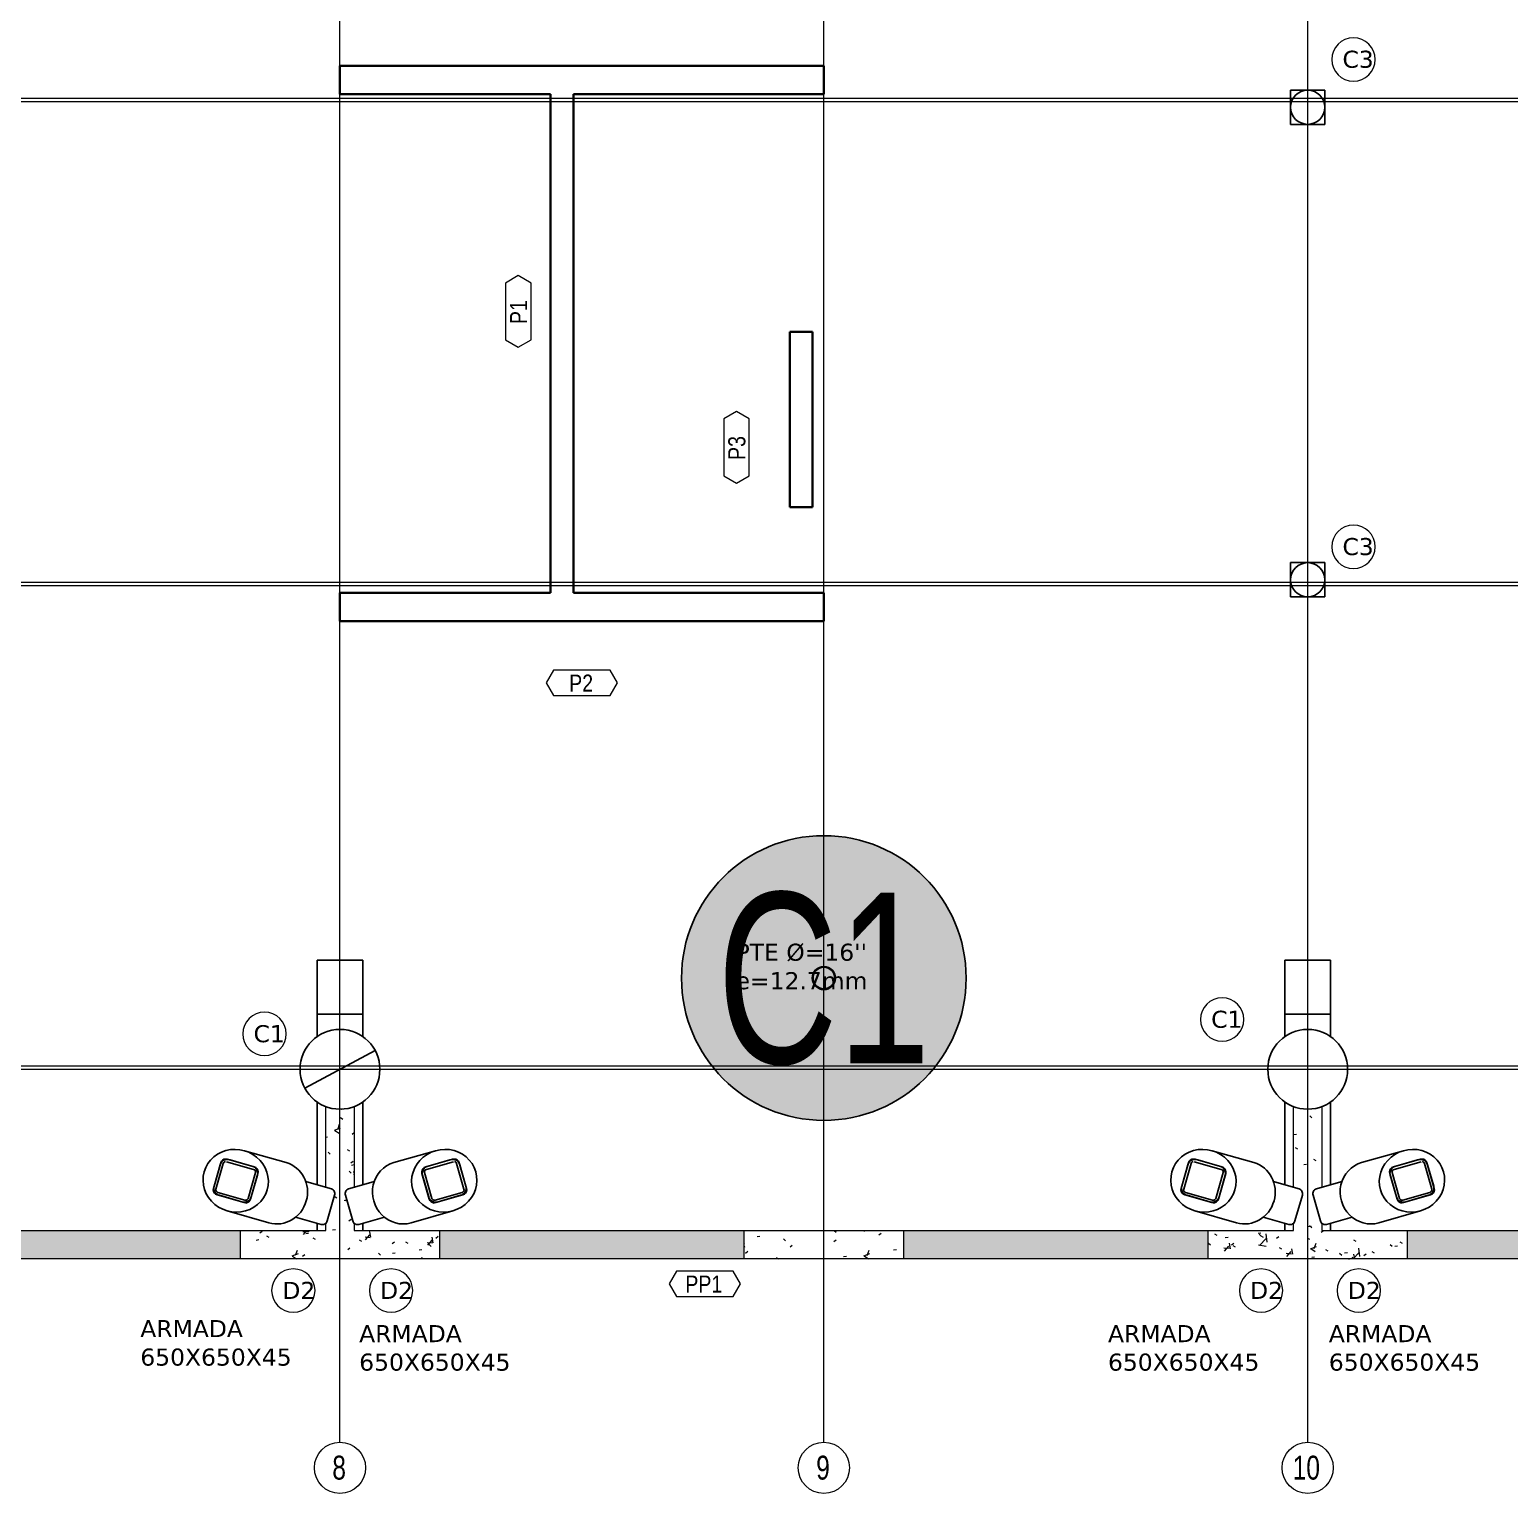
# Model space of a CAD drawing. Header units: millimetres. Extents: x 15962 to 71432, y 9666 to 72266.
# Drawn here: x 30345 to 43343, y 51482 to 64340 of the extents above; entities that cross this region are included whole.
import ezdxf
from ezdxf.enums import TextEntityAlignment as Align

# ---------------------------------------------------------------- set-up
doc = ezdxf.new("R2010")
doc.units = ezdxf.units.MM
doc.header["$LTSCALE"] = 2
doc.linetypes.add('Grid Line', pattern=[3.33375, 1.905, -0.47625, 0.47625, -0.47625])
doc.layers.add('CX', color=4, linetype='Continuous')
for name, color, linetype, lineweight in [('E_CIMENTACION-1', 254, 'Continuous', 18), ('E_CIMENTACION-2', 253, 'Continuous', 18), ('E_COLUMNAS-1', 1, 'Continuous', 25), ('E_DIM', 2, 'Continuous', 9), ('E_EJES', 8, 'Continuous', 9), ('E_EJES-1', 8, 'Grid Line', 9), ('E_MUROS-1', 10, 'Continuous', 18), ('E_MUROS-2', 253, 'Continuous', 18), ('E_MUROS-3', 2, 'Continuous', 35), ('E_TEXTO', 3, 'Continuous', 9)]:
    doc.layers.add(name, color=color, linetype=linetype, lineweight=lineweight)
doc.styles.add('Arial Narrow', font='verdana.ttf', dxfattribs={"height": 0.2})
doc.styles.add('Arial Narrow_1', font='', dxfattribs={"height": 0.3})
doc.styles.add('CX', font='ARIALUNI.ttf', dxfattribs={"width": 0.8, "height": 300})
doc.styles.add('Swis721 LtCn BT', font='swisscl.ttf', dxfattribs={"height": 0.42})
doc.styles.add('Yu Gothic UI Light', font='Yu Gothic UI Light.ttf', dxfattribs={"height": 0.3})
doc.styles.get('Arial Narrow_1').set_extended_font_data('Arial Narrow')
doc.dimstyles.new('CNI_COTAS_DIAMETRO', dxfattribs={"dimscale": 0.3048, "dimtxt": 0.235657, "dimasz": 0.984252, "dimexe": 1.181102, "dimexo": 0, "dimgap": 0.738189, "dimtad": 1, "dimjust": 3, "dimrnd": 0.01, "dimzin": 0, "dimdsep": 46, "dimtxsty": 'Yu Gothic UI Light', "dimblk1": 'OPEN30', "dimblk2": 'OPEN30', "dimsah": 1, "dimcen": 0.09, "dimdle": 0.492126, "dimazin": 0, "dimtfac": 1, "dimtdec": 4, "dimtix": 1, "dimtmove": 0, "dimatfit": 2, "dimfxl": 1, "dimtvp": 1, "dimtolj": 1, "dimtzin": 0, "dimarcsym": 2})
pattern_1 = [(50, (65902, -15123.9), (546.4937, -48.012), [57, -628.5]), (355, (65902, -15123.9), (-105.9267, 573.414), [45.5, -503]), (100.451, (65947.5, -15127.9), (441.0454, 525.2164), [48.5, -534.5]), (46.184, (65902, -14971.4), (813.123, -126.061), [85.5, -943]), (96.636, (65970, -14981.9), (711.9945, 742.252), [73, -801.5]), (351.184, (65902, -14971.4), (712.153, 742.122), [68.5, -754.5]), (21, (65978, -15009.4), (454.6974, -306.9377), [57, -628.5]), (326, (65978, -15009.4), (185.351, 552.8736), [45.5, -503]), (71.451, (66016, -15035.4), (640.377, 245.5415), [48.5, -534.5]), (37.5, (65902, -15123.88), (9.5104, 253.71993), [25, -471.5, 25, -485.5, -505]), (37.5, (65902, -15123.88), (9.5104, 253.71993), [-1007.5, 25, -479.5]), (7.5, (65902, -15123.88), (200.4608, 300.7382), [25, -266, 25, -460, -192.5]), (7.5, (65902, -15123.88), (200.4608, 300.7382), [-776.5, 25, -167.5]), (327.5, (65732, -15123.88), (406.9046, -17.34626), [25, -165.5, 25, -569, -788.5]), (327.5, (65732, -15123.88), (406.9046, -17.34626), [-785, 25, -763.5]), (317.5, (65656, -15123.88), (444.3365, 76.3765), [25, -222.5, 25, -369.5, -560]), (317.5, (65656, -15123.88), (444.3365, 76.3765), [-642.5, 25, -535])]

# ---------------------------------------------------------------- blocks, each defined once
blk = doc.blocks.new('CX')
at = {"layer": 'CX'}
h = blk.add_hatch(color=38, dxfattribs=at)
h.dxf.hatch_style = 1
h.paths.add_polyline_path([(0, -166.7, 1), (0, 166.7, 1)])
at = {"layer": 'CX', "color": 1}
blk.add_circle((0, 0), 166.7, dxfattribs=at)
at = {"layer": 'E_TEXTO', "color": 3, "style": 'CX', "width": 0.7}
blk.add_attdef('CX', text='', height=200, dxfattribs=at).set_placement((0, 0), align=Align.MIDDLE_CENTER)
blk = doc.blocks.new('EST_SCM_COLUMNA-METALICA-SECCION-CIRCULAR - EST_SCM_COLUMNA-TUBULAR-CIRCULAR_PTEØ_16__e_12_7mm-1354874-_0_00m_LOC COLUMNAS Y MUROS PISO 1')
at = {"layer": 'E_COLUMNAS-1'}
for radius, start, end in [(0.203, 360, 180), (0.203, 180, 360), (0.19, 0, 180), (0.19, 180, 0)]:
    blk.add_arc((0, 0), radius, start, end, dxfattribs=at)
blk = doc.blocks.new('EST_SCM_RECALCE_16 - EST_SCM_RECALCE_16-1579477-_0_00m_LOC COLUMNAS Y MUROS PISO 1')
at = {"layer": 'E_COLUMNAS-1'}
for p, q in [((-82.262, 142.582), (-83.062, 142.582)), ((-83.062, 142.582), (-83.062, 141.629)), ((-82.262, 141.629), (-82.262, 142.582)), ((-83.062, 141.629), (-82.262, 141.629)), ((-83.062, 141.235), (-83.062, 141.629)), ((-82.262, 141.629), (-82.262, 141.235)), ((-83.062, 138.632), (-83.062, 140.09)), ((-82.262, 140.09), (-82.262, 138.633)), ((-83.062, 137.832), (-83.062, 137.957)), ((-82.262, 137.957), (-82.262, 137.832))]:
    blk.add_line(p, q, dxfattribs=at)
blk = doc.blocks.new('EST_SCM_RECALCE_18 - EST_SCM_RECALCE_18-1579515-_0_00m_LOC COLUMNAS Y MUROS PISO 1')
at = {"layer": 'E_COLUMNAS-1'}
for p, q in [((-82.262, 142.582), (-83.062, 142.582)), ((-83.062, 142.582), (-83.062, 141.629)), ((-82.262, 141.629), (-82.262, 142.582)), ((-83.062, 141.629), (-82.262, 141.629)), ((-83.062, 141.235), (-83.062, 141.629)), ((-82.262, 141.629), (-82.262, 141.235)), ((-83.062, 138.633), (-83.062, 140.09)), ((-82.262, 140.09), (-82.262, 138.633)), ((-83.062, 137.832), (-83.062, 137.957)), ((-82.262, 137.957), (-82.262, 137.832))]:
    blk.add_line(p, q, dxfattribs=at)
blk = doc.blocks.new('EST_SCM_CAMISA_4 - EST_SCM_CAMISA_4-1934144-_0_00m_LOC COLUMNAS Y MUROS PISO 1')
at = {"layer": 'E_COLUMNAS-1'}
for p, q in [((-63.982, 139.233), (-64.716, 139.023)), ((-64.129, 138.957), (-63.732, 139.07)), ((-63.558, 138.987), (-63.449, 138.609)), ((-64.104, 138.421), (-64.212, 138.8)), ((-63.543, 138.449), (-63.94, 138.335)), ((-64.414, 137.965), (-63.679, 138.175))]:
    blk.add_line(p, q, dxfattribs=at)
at = {"layer": 'E_COLUMNAS-1', "flags": 128}
for points in [[(-63.982, 139.233), (-64.059, 139.205), (-64.132, 139.167), (-64.198, 139.119), (-64.257, 139.063), (-64.308, 139), (-64.348, 138.931), (-64.378, 138.857), (-64.397, 138.78), (-64.405, 138.701), (-64.401, 138.623), (-64.385, 138.546), (-64.357, 138.472), (-64.32, 138.403), (-64.272, 138.34), (-64.215, 138.285), (-64.15, 138.238), (-64.079, 138.201), (-64.003, 138.174), (-63.923, 138.157), (-63.842, 138.152), (-63.76, 138.158), (-63.679, 138.175)], [(-63.679, 138.175), (-63.602, 138.203), (-63.53, 138.241), (-63.463, 138.289), (-63.404, 138.345), (-63.354, 138.408), (-63.313, 138.477), (-63.283, 138.551), (-63.264, 138.628), (-63.257, 138.707), (-63.261, 138.786), (-63.277, 138.862), (-63.304, 138.936), (-63.342, 139.005), (-63.39, 139.068), (-63.446, 139.123), (-63.511, 139.17), (-63.582, 139.207), (-63.658, 139.235), (-63.738, 139.251), (-63.82, 139.256), (-63.901, 139.25), (-63.982, 139.233)], [(-63.732, 139.07), (-63.701, 139.078), (-63.67, 139.078), (-63.639, 139.072), (-63.611, 139.059), (-63.588, 139.039), (-63.569, 139.015), (-63.558, 138.987)], [(-64.212, 138.8), (-64.217, 138.832), (-64.213, 138.863), (-64.202, 138.893), (-64.183, 138.92), (-64.158, 138.942), (-64.129, 138.957)], [(-63.449, 138.609), (-63.445, 138.58), (-63.447, 138.552), (-63.455, 138.524), (-63.47, 138.498), (-63.491, 138.477), (-63.515, 138.46), (-63.543, 138.449)], [(-63.94, 138.335), (-63.969, 138.33), (-63.999, 138.331), (-64.028, 138.339), (-64.054, 138.353), (-64.076, 138.372), (-64.093, 138.395), (-64.104, 138.421)]]:
    blk.add_lwpolyline(points, dxfattribs=at)
at = {"layer": 'E_COLUMNAS-1'}
blk.add_ellipse((-64.565, 138.494), major_axis=(-0.151, 0.529), ratio=0.954563, start_param=0, end_param=3.141593, dxfattribs=at)
blk = doc.blocks.new('EST_SCM_CAMISA_2 - EST_SCM_CAMISA_4-2886381-_0_00m_LOC COLUMNAS Y MUROS PISO 1')
at = {"layer": 'E_COLUMNAS-1'}
for p, q in [((-66.608, 139.023), (-67.342, 139.233)), ((-67.875, 138.609), (-67.767, 138.987)), ((-67.592, 139.07), (-67.195, 138.957)), ((-67.112, 138.8), (-67.22, 138.421)), ((-67.384, 138.335), (-67.781, 138.449)), ((-67.645, 138.175), (-66.91, 137.965))]:
    blk.add_line(p, q, dxfattribs=at)
at = {"layer": 'E_COLUMNAS-1', "flags": 128}
for points in [[(-67.342, 139.233), (-67.423, 139.25), (-67.505, 139.256), (-67.586, 139.251), (-67.666, 139.235), (-67.742, 139.207), (-67.813, 139.17), (-67.878, 139.123), (-67.935, 139.068), (-67.982, 139.005), (-68.02, 138.936), (-68.048, 138.862), (-68.063, 138.786), (-68.068, 138.707), (-68.06, 138.628), (-68.041, 138.551), (-68.011, 138.477), (-67.971, 138.408), (-67.92, 138.345), (-67.861, 138.289), (-67.795, 138.241), (-67.722, 138.203), (-67.645, 138.175)], [(-67.767, 138.987), (-67.755, 139.015), (-67.737, 139.039), (-67.713, 139.059), (-67.685, 139.072), (-67.654, 139.078), (-67.623, 139.078), (-67.592, 139.07)], [(-67.645, 138.175), (-67.564, 138.158), (-67.483, 138.152), (-67.401, 138.157), (-67.321, 138.174), (-67.245, 138.201), (-67.174, 138.238), (-67.109, 138.285), (-67.052, 138.34), (-67.005, 138.403), (-66.967, 138.472), (-66.94, 138.546), (-66.924, 138.623), (-66.919, 138.701), (-66.927, 138.78), (-66.946, 138.857), (-66.976, 138.931), (-67.016, 139), (-67.067, 139.063), (-67.126, 139.119), (-67.192, 139.167), (-67.265, 139.205), (-67.342, 139.233)], [(-67.195, 138.957), (-67.166, 138.942), (-67.141, 138.92), (-67.122, 138.893), (-67.111, 138.863), (-67.107, 138.832), (-67.112, 138.8)], [(-67.781, 138.449), (-67.809, 138.46), (-67.834, 138.477), (-67.854, 138.498), (-67.869, 138.524), (-67.877, 138.552), (-67.88, 138.58), (-67.875, 138.609)], [(-67.22, 138.421), (-67.231, 138.395), (-67.248, 138.372), (-67.27, 138.353), (-67.296, 138.339), (-67.325, 138.331), (-67.355, 138.33), (-67.384, 138.335)]]:
    blk.add_lwpolyline(points, dxfattribs=at)
at = {"layer": 'E_COLUMNAS-1'}
blk.add_ellipse((-66.759, 138.494), major_axis=(0.151, 0.529), ratio=0.954563, start_param=3.141593, end_param=6.283185, dxfattribs=at)
blk = doc.blocks.new('EST_SCM_CAMISA_1 - EST_SCM_CAMISA_4-2886441-_0_00m_LOC COLUMNAS Y MUROS PISO 1')
at = {"layer": 'E_COLUMNAS-1'}
for p, q in [((-49.608, 139.023), (-50.342, 139.233)), ((-50.875, 138.609), (-50.767, 138.987)), ((-50.592, 139.07), (-50.195, 138.957)), ((-50.112, 138.8), (-50.22, 138.421)), ((-50.384, 138.335), (-50.781, 138.449)), ((-50.645, 138.175), (-49.91, 137.965))]:
    blk.add_line(p, q, dxfattribs=at)
at = {"layer": 'E_COLUMNAS-1', "flags": 128}
for points in [[(-50.342, 139.233), (-50.423, 139.25), (-50.505, 139.256), (-50.586, 139.251), (-50.666, 139.235), (-50.742, 139.207), (-50.813, 139.17), (-50.878, 139.123), (-50.935, 139.068), (-50.982, 139.005), (-51.02, 138.936), (-51.048, 138.862), (-51.063, 138.786), (-51.068, 138.707), (-51.06, 138.628), (-51.041, 138.551), (-51.011, 138.477), (-50.971, 138.408), (-50.92, 138.345), (-50.861, 138.289), (-50.795, 138.241), (-50.722, 138.203), (-50.645, 138.175)], [(-50.767, 138.987), (-50.755, 139.015), (-50.737, 139.039), (-50.713, 139.059), (-50.685, 139.072), (-50.654, 139.078), (-50.623, 139.078), (-50.592, 139.07)], [(-50.645, 138.175), (-50.564, 138.158), (-50.483, 138.152), (-50.401, 138.157), (-50.321, 138.174), (-50.245, 138.201), (-50.174, 138.238), (-50.109, 138.285), (-50.052, 138.34), (-50.005, 138.403), (-49.967, 138.472), (-49.94, 138.546), (-49.924, 138.623), (-49.919, 138.701), (-49.927, 138.78), (-49.946, 138.857), (-49.976, 138.931), (-50.016, 139), (-50.067, 139.063), (-50.126, 139.119), (-50.192, 139.167), (-50.265, 139.205), (-50.342, 139.233)], [(-50.195, 138.957), (-50.166, 138.942), (-50.141, 138.92), (-50.122, 138.893), (-50.111, 138.863), (-50.107, 138.832), (-50.112, 138.8)], [(-50.781, 138.449), (-50.809, 138.46), (-50.834, 138.477), (-50.854, 138.498), (-50.869, 138.524), (-50.877, 138.552), (-50.88, 138.58), (-50.875, 138.609)], [(-50.22, 138.421), (-50.231, 138.395), (-50.248, 138.372), (-50.27, 138.353), (-50.296, 138.339), (-50.325, 138.331), (-50.355, 138.33), (-50.384, 138.335)]]:
    blk.add_lwpolyline(points, dxfattribs=at)
at = {"layer": 'E_COLUMNAS-1'}
blk.add_ellipse((-49.759, 138.494), major_axis=(0.151, 0.529), ratio=0.954563, start_param=3.141593, end_param=6.283185, dxfattribs=at)
blk = doc.blocks.new('EST_SCM_CAMISA_10 - EST_SCM_CAMISA_4-2886775-_0_00m_LOC COLUMNAS Y MUROS PISO 1')
at = {"layer": 'E_COLUMNAS-1'}
for p, q in [((-46.982, 139.233), (-47.716, 139.023)), ((-47.129, 138.957), (-46.732, 139.07)), ((-46.558, 138.987), (-46.449, 138.609)), ((-47.104, 138.421), (-47.212, 138.8)), ((-46.543, 138.449), (-46.94, 138.335)), ((-47.414, 137.965), (-46.679, 138.175))]:
    blk.add_line(p, q, dxfattribs=at)
at = {"layer": 'E_COLUMNAS-1', "flags": 128}
for points in [[(-46.982, 139.233), (-47.059, 139.205), (-47.132, 139.167), (-47.198, 139.119), (-47.257, 139.063), (-47.308, 139), (-47.348, 138.931), (-47.378, 138.857), (-47.397, 138.78), (-47.405, 138.701), (-47.401, 138.623), (-47.385, 138.546), (-47.357, 138.472), (-47.32, 138.403), (-47.272, 138.34), (-47.215, 138.285), (-47.15, 138.238), (-47.079, 138.201), (-47.003, 138.174), (-46.923, 138.157), (-46.842, 138.152), (-46.76, 138.158), (-46.679, 138.175)], [(-46.679, 138.175), (-46.602, 138.203), (-46.53, 138.241), (-46.463, 138.289), (-46.404, 138.345), (-46.354, 138.408), (-46.313, 138.477), (-46.283, 138.551), (-46.264, 138.628), (-46.257, 138.707), (-46.261, 138.786), (-46.277, 138.862), (-46.304, 138.936), (-46.342, 139.005), (-46.39, 139.068), (-46.446, 139.123), (-46.511, 139.17), (-46.582, 139.207), (-46.658, 139.235), (-46.738, 139.251), (-46.82, 139.256), (-46.901, 139.25), (-46.982, 139.233)], [(-46.732, 139.07), (-46.701, 139.078), (-46.67, 139.078), (-46.639, 139.072), (-46.611, 139.059), (-46.588, 139.039), (-46.569, 139.015), (-46.558, 138.987)], [(-47.212, 138.8), (-47.217, 138.832), (-47.213, 138.863), (-47.202, 138.893), (-47.183, 138.92), (-47.158, 138.942), (-47.129, 138.957)], [(-46.449, 138.609), (-46.445, 138.58), (-46.447, 138.552), (-46.455, 138.524), (-46.47, 138.498), (-46.491, 138.477), (-46.515, 138.46), (-46.543, 138.449)], [(-46.94, 138.335), (-46.969, 138.33), (-46.999, 138.331), (-47.028, 138.339), (-47.054, 138.353), (-47.076, 138.372), (-47.093, 138.395), (-47.104, 138.421)]]:
    blk.add_lwpolyline(points, dxfattribs=at)
at = {"layer": 'E_COLUMNAS-1'}
blk.add_ellipse((-47.565, 138.494), major_axis=(-0.151, 0.529), ratio=0.954563, start_param=0, end_param=3.141593, dxfattribs=at)
blk = doc.blocks.new('Grid - CNI_NOMBRE EJES-372759-_0_00m_LOC COLUMNAS Y MUROS PISO 1')
at = {"layer": 'E_EJES'}
blk.add_circle((0, 0), 0.003, dxfattribs=at)
blk = doc.blocks.new('CNI_TAG COLUMNAS CONCRETO MARCA - CNI_COLUMNA CONCRETO-582370-_0_00m_LOC COLUMNAS Y MUROS PISO 1')
at = {"layer": 'E_TEXTO'}
for start, end in [(360, 180), (180, 360)]:
    blk.add_arc((0.00026, -0.00015), 0.00254, start, end, dxfattribs=at)
blk = doc.blocks.new('CNI_TAG PANTALLAS Y CONTENCIONES_MARCA - CNI_TAG PANTALLA_MARCA-583536-_0_00m_LOC COLUMNAS Y MUROS PISO 1')
at = {"layer": 'E_TEXTO'}
for p, q in [((-0.00291, 0.00304), (-0.00377, 0.00155)), ((0.00374, 0.00304), (-0.00291, 0.00304)), ((0.00461, 0.00155), (0.00374, 0.00304)), ((-0.00377, 0.00155), (-0.00291, 0.00005)), ((-0.00291, 0.00005), (0.00374, 0.00005)), ((0.00374, 0.00005), (0.00461, 0.00155))]:
    blk.add_line(p, q, dxfattribs=at)
blk = doc.blocks.new('_Open30')
at = {"color": 0, "linetype": 'ByBlock', "lineweight": -2}
for p, q in [((-1, 0), (0, 0)), ((0, 0), (-1, 0)), ((0, 0), (-1, 0))]:
    blk.add_line(p, q, dxfattribs=at)
blk = doc.blocks.new('*D45')
at = {"layer": 'Defpoints', "color": 0, "transparency": 16777216}
for p in [(33379, 55373), (32763, 55041)]:
    blk.add_point(p, dxfattribs=at)
at = {"layer": 'E_DIM', "color": 0, "lineweight": -2, "transparency": 16777216}
blk.add_line((32763, 55042), (33379, 55373), dxfattribs=at)
at = {"layer": 'E_DIM', "color": 0, "lineweight": -2, "transparency": 16777216, "xscale": 0.3, "yscale": 0.3, "zscale": 0.3}
for p, rotation in [((33379, 55373), 28.28661443131936), ((32763, 55041), 208.2866144313194)]:
    blk.add_blockref('_Open30', p, dxfattribs=dict(at, rotation=rotation))
at = {"layer": 'E_DIM', "color": 0, "transparency": 16777216, "insert": (33071, 55208), "char_height": 0.3, "width": 0.956, "attachment_point": 5, "rotation": 28.2866, "style": 'Yu Gothic UI Light'}
blk.add_mtext('\\A1;ø700.00', dxfattribs=at)

msp = doc.modelspace()

# ---------------------------------------------------------------- hatches: boundary and pattern name
at = {"layer": 'E_CIMENTACION-1'}
h = msp.add_hatch(dxfattribs=at)
h.set_pattern_fill('FP_1', color=256, scale=500, style=0, pattern_type=2)
h.set_pattern_definition(pattern_1)
h.paths.add_polyline_path([(33945.9505, 53542.322), (33945.9505, 53792.322), (33195.9505, 53792.322), (33195.9505, 53854.884), (33188.4362, 53863.2629), (33182.5941, 53876.0556), (33118.0262, 54102.0113), (33116.2269, 54115.9598), (33118.6465, 54129.6987), (33125.0482, 54141.8831), (33134.8054, 54151.3203), (33146.9629, 54157.0866), (33195.9505, 54171.3317), (33195.9505, 54880.9378), (33161.5371, 54869.2561), (33116.6346, 54860.3244), (33070.9505, 54857.3301), (33025.2663, 54860.3244), (32980.3638, 54869.2561), (32945.9505, 54880.9378), (32945.9505, 54171.076), (32995.1889, 54157.0111), (33007.3476, 54151.2475), (33017.1066, 54141.8124), (33023.5108, 54129.6294), (33025.9331, 54115.8911), (33024.1366, 54101.9423), (32959.6132, 53875.9739), (32953.7736, 53863.18), (32945.9505, 53854.4531), (32945.9505, 53792.322), (32195.9505, 53792.322), (32195.9505, 53542.322), (33536.5813, 53542.322)])
h = msp.add_hatch(dxfattribs=at)
h.set_pattern_fill('FP_1', color=256, scale=500, style=0, pattern_type=2)
h.set_pattern_definition(pattern_1)
h.paths.add_polyline_path([(42445.9505, 53542.322), (42445.9505, 53792.322), (41695.9505, 53792.322), (41695.9505, 53854.884), (41688.4362, 53863.2629), (41682.5941, 53876.0556), (41618.0262, 54102.0113), (41616.2269, 54115.9598), (41618.6465, 54129.6987), (41625.8778, 54142.6854), (41634.8054, 54151.3203), (41646.9629, 54157.0866), (41695.9505, 54171.3317), (41695.9505, 54880.9378), (41661.5371, 54869.2561), (41616.6346, 54860.3244), (41570.9505, 54857.3301), (41525.2663, 54860.3244), (41480.3638, 54869.2561), (41445.9505, 54880.9378), (41445.9505, 54171.0913), (41494.9381, 54157.0866), (41507.0956, 54151.3203), (41516.8527, 54141.8831), (41523.2544, 54129.6987), (41525.674, 54115.9598), (41523.8747, 54102.0113), (41459.3069, 53876.0556), (41453.4648, 53863.2629), (41445.9505, 53854.884), (41445.9505, 53792.322), (40695.9505, 53792.322), (40695.9505, 53542.322), (42036.4702, 53542.322)])
h = msp.add_hatch(dxfattribs=at)
h.set_pattern_fill('FP_1', color=256, scale=500, style=0, pattern_type=2)
h.set_pattern_definition(pattern_1)
h.paths.add_polyline_path([(36936.5369, 53542.322), (38021.0439, 53542.322), (38021.0439, 53792.322), (36621.0439, 53792.322), (36621.0439, 53542.322)])
at = {"layer": 'E_MUROS-1'}
h = msp.add_hatch(color=256, dxfattribs=at)
h.paths.add_polyline_path([(26736.6702, 53542.322), (28121.0439, 53542.322), (28121.0439, 53792.322), (25445.9505, 53792.322), (25445.9505, 53542.322)])
h.paths.add_polyline_path([(32195.9505, 53542.322), (32195.9505, 53792.322), (29521.0439, 53792.322), (29521.0439, 53542.322), (31836.6035, 53542.322)])
h.paths.add_polyline_path([(18471.0306, 53542.322), (19695.9505, 53542.322), (19695.9505, 53792.322), (18471.0306, 53792.322)])
h.paths.add_polyline_path([(23336.7147, 53542.322), (23695.9505, 53542.322), (23695.9505, 53792.322), (20945.9505, 53792.322), (20945.9505, 53542.322)])
h = msp.add_hatch(color=256, dxfattribs=at)
h.paths.add_polyline_path([(46521.0439, 53542.322), (49195.9505, 53542.322), (49195.9505, 53792.322), (46521.0439, 53792.322)])
h.paths.add_polyline_path([(57695.9505, 53542.322), (57695.9505, 53792.322), (55021.0439, 53792.322), (55021.0439, 53542.322), (57336.2702, 53542.322)])
h.paths.add_polyline_path([(36621.0439, 53542.322), (36621.0439, 53792.322), (33945.9505, 53792.322), (33945.9505, 53542.322)])
h.paths.add_polyline_path([(38021.0439, 53542.322), (40695.9505, 53542.322), (40695.9505, 53792.322), (38021.0439, 53792.322)])
h.paths.add_polyline_path([(53621.0439, 53542.322), (53621.0439, 53792.322), (50945.9505, 53792.322), (50945.9505, 53542.322)])
h.paths.add_polyline_path([(42445.9505, 53542.322), (45121.0439, 53542.322), (45121.0439, 53792.322), (42445.9505, 53792.322)])

# ---------------------------------------------------------------- linework, layer by layer
at = {"layer": 'E_CIMENTACION-2'}
for p, q in [((32945.9505, 54170.8455), (32945.9505, 54880.9378)), ((33195.9505, 54880.9378), (33195.9505, 54170.8502)), ((41445.9505, 54170.8502), (41445.9505, 54880.9378)), ((41695.9505, 54880.9378), (41695.9505, 54170.8502)), ((32945.9505, 53792.322), (32945.9505, 53854.4531)), ((33195.9505, 53854.884), (33195.9505, 53792.322)), ((41445.9505, 53792.322), (41445.9505, 53854.884)), ((41695.9505, 53854.884), (41695.9505, 53792.322)), ((32195.9505, 53542.322), (32195.9505, 53792.322)), ((32195.9505, 53792.322), (32945.9505, 53792.322)), ((33195.9505, 53792.322), (33945.9505, 53792.322)), ((33945.9505, 53792.322), (33945.9505, 53542.322)), ((36621.0439, 53542.322), (36621.0439, 53792.322)), ((36621.0439, 53792.322), (38021.0439, 53792.322)), ((38021.0439, 53792.322), (38021.0439, 53542.322)), ((40695.9505, 53542.322), (40695.9505, 53792.322)), ((40695.9505, 53792.322), (41270.9505, 53792.322)), ((41270.9505, 53792.322), (41445.9505, 53792.322)), ((41695.9505, 53792.322), (41870.9505, 53792.322)), ((41870.9505, 53792.322), (42445.9505, 53792.322)), ((42445.9505, 53792.322), (42445.9505, 53542.322)), ((33945.9505, 53542.322), (32195.9505, 53542.322)), ((38021.0439, 53542.322), (36621.0439, 53542.322)), ((42445.9505, 53542.322), (40695.9505, 53542.322))]:
    msp.add_line(p, q, dxfattribs=at)
at = {"layer": 'E_COLUMNAS-1'}
for p, q in [((41421.0309, 63807.3301), (41721.0309, 63807.3301)), ((41421.0309, 63525.7539), (41421.0309, 63807.3301)), ((41721.0309, 63807.3301), (41721.0309, 63525.7539)), ((41421.0309, 63507.3301), (41421.0309, 63525.7539)), ((41721.0309, 63507.3301), (41421.0309, 63507.3301)), ((41721.0309, 63525.7539), (41721.0309, 63507.3301)), ((41421.0383, 59657.3301), (41721.0383, 59657.3301)), ((41421.0383, 59357.3301), (41421.0383, 59657.3301)), ((41721.0383, 59657.3301), (41721.0383, 59357.3301)), ((41721.0383, 59357.3301), (41421.0383, 59357.3301)), ((32023.4519, 54386.9379), (31958.9061, 54160.9759)), ((31981.5712, 54154.504), (32046.117, 54380.4661)), ((32074.9621, 54395.6289), (32311.6866, 54328.0342)), ((32307.515, 54352.874), (32081.0935, 54417.2774)), ((32317.8665, 54349.6689), (32081.142, 54417.2636)), ((34060.6152, 54417.2772), (33823.904, 54349.6359)), ((33830.0886, 54328.0026), (34066.7998, 54395.6439)), ((34060.6731, 54417.2937), (33834.6242, 54352.9963)), ((34095.6483, 54380.4869), (34160.2429, 54154.5388)), ((34182.9067, 54161.0151), (34118.3121, 54386.9632)), ((40523.5888, 54386.9632), (40458.9942, 54161.0151)), ((40481.6581, 54154.5388), (40546.2527, 54380.4869)), ((40575.1011, 54395.6439), (40811.8124, 54328.0026)), ((40807.2767, 54352.9963), (40581.2278, 54417.2937)), ((40817.997, 54349.6359), (40581.2857, 54417.2772)), ((42560.6152, 54417.2772), (42323.904, 54349.6359)), ((42330.0886, 54328.0026), (42566.7998, 54395.6439)), ((42560.6731, 54417.2937), (42334.6242, 54352.9963)), ((42595.6483, 54380.4869), (42660.2429, 54154.5388)), ((42682.9067, 54161.0151), (42618.3121, 54386.9632)), ((32328.1718, 54299.9277), (32263.626, 54073.9657)), ((32286.2911, 54067.4939), (32350.8369, 54293.4559)), ((32779.4499, 54218.6367), (32770.0111, 54221.3215)), ((32779.4939, 54218.6241), (32995.1889, 54157.0111)), ((33146.9629, 54157.0866), (33362.6445, 54218.7462)), ((33371.9082, 54221.3813), (33362.6971, 54218.7612)), ((33790.9455, 54293.4167), (33855.5401, 54067.4686)), ((33878.204, 54073.9449), (33813.6093, 54299.893)), ((40828.2916, 54299.893), (40763.697, 54073.9449)), ((40786.3608, 54067.4686), (40850.9555, 54293.4167)), ((41279.2039, 54218.7612), (41269.9927, 54221.3813)), ((41279.2565, 54218.7462), (41494.9381, 54157.0866)), ((41646.9629, 54157.0866), (41862.6445, 54218.7462)), ((41871.9082, 54221.3813), (41862.6971, 54218.7612)), ((42290.9455, 54293.4167), (42355.5401, 54067.4686)), ((42378.204, 54073.9449), (42313.6093, 54299.893)), ((31991.8765, 54104.7629), (32228.6011, 54037.1682)), ((32234.781, 54058.8029), (31998.0564, 54126.3975)), ((33024.1366, 54101.9423), (32959.6132, 53875.9739)), ((33182.5941, 53876.0556), (33118.0262, 54102.0113)), ((34143.7636, 54126.4292), (33907.0524, 54058.7879)), ((33913.237, 54037.1545), (34149.9482, 54104.7958)), ((40491.9527, 54104.7958), (40728.664, 54037.1545)), ((40734.8485, 54058.7879), (40498.1373, 54126.4292)), ((41523.8747, 54102.0113), (41459.3069, 53876.0556)), ((41682.5941, 53876.0556), (41618.0262, 54102.0113)), ((42643.7636, 54126.4292), (42407.0524, 54058.7879)), ((42413.237, 54037.1545), (42649.9482, 54104.7958)), ((32228.6496, 54037.1544), (32252.7379, 54030.3027)), ((33889.0908, 54030.2863), (33913.1791, 54037.138)), ((40728.7218, 54037.138), (40752.8102, 54030.2863)), ((42389.0908, 54030.2863), (42413.1791, 54037.138)), ((32680.3785, 53908.6645), (32905.9985, 53844.489)), ((33236.2063, 53844.5797), (33461.5188, 53908.6676)), ((41180.3821, 53908.6676), (41405.6947, 53844.5797)), ((41736.2063, 53844.5797), (41961.5188, 53908.6676))]:
    msp.add_line(p, q, dxfattribs=at)
at = {"layer": 'E_COLUMNAS-1', "flags": 128}
for points in [[(32081.142, 54417.2636), (32066.5292, 54419.1456), (32052.137, 54416.608), (32039.3741, 54409.899), (32029.4899, 54399.6754), (32023.4519, 54386.9379)], [(32046.117, 54380.4661), (32050.2072, 54388.2527), (32057.1253, 54393.8685), (32065.8181, 54396.4587)], [(32350.8369, 54293.4559), (32352.4377, 54307.4604), (32349.4446, 54321.361), (32342.1505, 54333.7971), (32331.2694, 54343.5513), (32317.8665, 54349.6689)], [(33823.904, 54349.6359), (33810.5024, 54343.5157), (33799.6233, 54333.7594), (33792.3319, 54321.3219), (33789.3417, 54307.4208), (33790.9455, 54293.4167)], [(34118.3121, 54386.9632), (34112.2713, 54399.6994), (34102.3849, 54409.921), (34089.6205, 54416.6274), (34075.2276, 54419.1622), (34060.6152, 54417.2772)], [(34075.9437, 54396.4755), (34084.637, 54393.8871), (34091.5563, 54388.2726), (34095.6483, 54380.4869)], [(40581.2857, 54417.2772), (40566.6733, 54419.1622), (40552.2805, 54416.6274), (40539.5161, 54409.921), (40529.6296, 54399.6994), (40523.5888, 54386.9632)], [(40546.2527, 54380.4869), (40550.3446, 54388.2726), (40557.2639, 54393.8871), (40565.9573, 54396.4755)], [(40850.9555, 54293.4167), (40852.5593, 54307.4208), (40849.5691, 54321.3219), (40842.2776, 54333.7594), (40831.3986, 54343.5157), (40817.997, 54349.6359)], [(42323.904, 54349.6359), (42310.5024, 54343.5157), (42299.6233, 54333.7594), (42292.3319, 54321.3219), (42289.3417, 54307.4208), (42290.9455, 54293.4167)], [(42618.3121, 54386.9632), (42612.2713, 54399.6994), (42602.3849, 54409.921), (42589.6205, 54416.6274), (42575.2276, 54419.1622), (42560.6152, 54417.2772)], [(42575.9437, 54396.4755), (42584.637, 54393.8871), (42591.5563, 54388.2726), (42595.6483, 54380.4869)], [(32311.6866, 54328.0342), (32319.8898, 54323.9107), (32325.9032, 54317.1213), (32328.8115, 54308.6996), (32328.1718, 54299.9277)], [(33813.6093, 54299.893), (33812.9678, 54308.6647), (33815.8742, 54317.0869), (33821.8863, 54323.8775), (33830.0886, 54328.0026)], [(40811.8124, 54328.0026), (40820.0147, 54323.8775), (40826.0267, 54317.0869), (40828.9332, 54308.6647), (40828.2916, 54299.893)], [(42313.6093, 54299.893), (42312.9678, 54308.6647), (42315.8742, 54317.0869), (42321.8863, 54323.8775), (42330.0886, 54328.0026)], [(31958.9061, 54160.9759), (31957.3053, 54146.9714), (31960.2985, 54133.0708), (31967.5926, 54120.6347), (31978.4736, 54110.8804), (31991.8765, 54104.7629)], [(31998.0564, 54126.3975), (31989.8533, 54130.521), (31983.8398, 54137.3105), (31980.9315, 54145.7322), (31981.5712, 54154.504)], [(32263.626, 54073.9657), (32259.5358, 54066.1791), (32252.6177, 54060.5632), (32243.925, 54057.973), (32234.781, 54058.8029)], [(33907.0524, 54058.7879), (33897.9086, 54057.9562), (33889.2152, 54060.5447), (33882.2959, 54066.1592), (33878.204, 54073.9449)], [(34160.2429, 54154.5388), (34160.8845, 54145.7671), (34157.978, 54137.3449), (34151.966, 54130.5543), (34143.7636, 54126.4292)], [(34149.9482, 54104.7958), (34163.3499, 54110.916), (34174.2289, 54120.6724), (34181.5203, 54133.1099), (34184.5105, 54147.011), (34182.9067, 54161.0151)], [(40458.9942, 54161.0151), (40457.3904, 54147.011), (40460.3806, 54133.1099), (40467.6721, 54120.6724), (40478.5511, 54110.916), (40491.9527, 54104.7958)], [(40498.1373, 54126.4292), (40489.935, 54130.5543), (40483.923, 54137.3449), (40481.0165, 54145.7671), (40481.6581, 54154.5388)], [(40763.697, 54073.9449), (40759.6051, 54066.1592), (40752.6857, 54060.5447), (40743.9924, 54057.9562), (40734.8485, 54058.7879)], [(42407.0524, 54058.7879), (42397.9086, 54057.9562), (42389.2152, 54060.5447), (42382.2959, 54066.1592), (42378.204, 54073.9449)], [(42660.2429, 54154.5388), (42660.8845, 54145.7671), (42657.978, 54137.3449), (42651.966, 54130.5543), (42643.7636, 54126.4292)], [(42649.9482, 54104.7958), (42663.3499, 54110.916), (42674.2289, 54120.6724), (42681.5203, 54133.1099), (42684.5105, 54147.011), (42682.9067, 54161.0151)], [(32228.6011, 54037.1682), (32243.2138, 54035.2861), (32257.606, 54037.8238), (32270.3689, 54044.5328), (32280.2531, 54054.7564), (32286.2911, 54067.4939)], [(33855.5401, 54067.4686), (33861.5809, 54054.7324), (33871.4674, 54044.5108), (33884.2317, 54037.8044), (33898.6246, 54035.2696), (33913.237, 54037.1545)], [(40728.664, 54037.1545), (40743.2764, 54035.2696), (40757.6692, 54037.8044), (40770.4336, 54044.5108), (40780.32, 54054.7324), (40786.3608, 54067.4686)], [(42355.5401, 54067.4686), (42361.5809, 54054.7324), (42371.4674, 54044.5108), (42384.2317, 54037.8044), (42398.6246, 54035.2696), (42413.237, 54037.1545)]]:
    msp.add_lwpolyline(points, dxfattribs=at)
at = {"layer": 'E_COLUMNAS-1'}
for centre, radius, start, end in [((41571.0309, 63657.3301), 150, 0, 180), ((41571.0309, 63657.3301), 150, 180, 0), ((41571.0383, 59507.3301), 150, 0, 180), ((41571.0383, 59507.3301), 150, 180, 0), ((33070.9505, 55207.3301), 350, 0, 180), ((41570.9505, 55207.3301), 350, 0, 180), ((33070.9505, 55207.3301), 350, 180, 0), ((41570.9505, 55207.3301), 350, 180, 0)]:
    msp.add_arc(centre, radius, start, end, dxfattribs=at)
for centre, major_axis, start_param, end_param in [((32982.8333, 54113.7406), (12.3115, 43.2831), 4.7113220176, 6.2821183444), ((33159.3269, 54113.8185), (-12.3115, 43.2831), 0.001273282, 1.5720696088), ((41482.574, 54113.8185), (12.3115, 43.2831), 4.7111156984, 6.2819120252), ((41659.3269, 54113.8185), (-12.3115, 43.2831), 0.001273282, 1.5720696088), ((32918.31, 53887.7722), (12.3115, 43.2831), 3.1405256908, 4.7113220176), ((33223.8948, 53887.8628), (-12.3115, 43.2831), 1.5720696088, 3.1428659356), ((41418.0061, 53887.8628), (12.3115, 43.2831), 3.1403193716, 4.7111156984), ((41723.8948, 53887.8628), (-12.3115, 43.2831), 1.5720696088, 3.1428659356)]:
    msp.add_ellipse(centre, major_axis=major_axis, ratio=0.9545626407, start_param=start_param, end_param=end_param, dxfattribs=at)
at = {"layer": 'E_EJES-1'}
for p, q in [((33070.9505, 51932.2837), (33070.9505, 71816.0479)), ((37320.9505, 51932.2837), (37320.9505, 71816.0479)), ((41570.9505, 51932.2837), (41570.9505, 71816.0479)), ((16412.4471, 63707.3301), (70981.8997, 63707.3301)), ((22135.2255, 63736.6376), (69206.488, 63736.6376)), ((16412.4471, 59457.3301), (70981.8997, 59457.3301)), ((22135.2255, 59486.6376), (69206.488, 59486.6376)), ((16412.4471, 55207.3301), (70981.8997, 55207.3301)), ((22135.2255, 55236.6376), (69206.488, 55236.6376))]:
    msp.add_line(p, q, dxfattribs=at)
at = {"layer": 'E_MUROS-2'}
for p, q in [((29521.0439, 53792.322), (32195.9505, 53792.322)), ((33945.9505, 53792.322), (36621.0439, 53792.322)), ((38021.0439, 53792.322), (40695.9505, 53792.322)), ((42445.9505, 53792.322), (45121.0439, 53792.322)), ((32195.9505, 53542.322), (29521.0439, 53542.322)), ((36621.0439, 53542.322), (33945.9505, 53542.322)), ((40695.9505, 53542.322), (38021.0439, 53542.322)), ((45121.0439, 53542.322), (42445.9505, 53542.322))]:
    msp.add_line(p, q, dxfattribs=at)
at = {"layer": 'E_MUROS-3'}
for p, q in [((33071.0497, 64022.3968), (37321.0497, 64022.3968)), ((33071.0497, 64022.3968), (33071.0497, 63772.3968)), ((37321.0497, 64022.3968), (37321.0497, 63772.3968)), ((34921.0308, 63772.3968), (33071.0497, 63772.3968)), ((34921.0308, 59392.3968), (34921.0308, 63772.3968)), ((35121.0308, 63772.3968), (35121.0308, 59392.3968)), ((37321.0497, 63772.3968), (35121.0308, 63772.3968)), ((37021.0559, 60143.5956), (37021.0559, 61685.6456)), ((37221.0559, 61685.6456), (37021.0559, 61685.6456)), ((37221.0559, 61685.6456), (37221.0559, 60143.5956)), ((37221.0559, 60143.5956), (37021.0559, 60143.5956)), ((33071.0572, 59392.3968), (34921.0308, 59392.3968)), ((33071.0572, 59392.3968), (33071.0572, 59142.3968)), ((35121.0308, 59392.3968), (37321.0572, 59392.3968)), ((37321.0572, 59392.3968), (37321.0572, 59142.3968)), ((37321.0572, 59142.3968), (33071.0572, 59142.3968))]:
    msp.add_line(p, q, dxfattribs=at)

# ---------------------------------------------------------------- block references
at = {"xscale": 7.5, "yscale": 7.5, "zscale": 7.5}
msp.add_blockref('CX', (37320.9505, 56009.0208), dxfattribs=at).add_auto_attribs({'CX': 'C1'})
at = {"layer": 'E_COLUMNAS-1', "xscale": 500, "yscale": 500, "zscale": 500}
for name, p in [('EST_SCM_RECALCE_16 - EST_SCM_RECALCE_16-1579477-_0_00m_LOC COLUMNAS Y MUROS PISO 1', (74401.9991, -15123.8799)), ('EST_SCM_RECALCE_18 - EST_SCM_RECALCE_18-1579515-_0_00m_LOC COLUMNAS Y MUROS PISO 1', (82901.9991, -15123.8799)), ('EST_SCM_CAMISA_2 - EST_SCM_CAMISA_4-2886381-_0_00m_LOC COLUMNAS Y MUROS PISO 1', (65901.9991, -15123.8799)), ('EST_SCM_CAMISA_4 - EST_SCM_CAMISA_4-1934144-_0_00m_LOC COLUMNAS Y MUROS PISO 1', (65901.9991, -15123.8799)), ('EST_SCM_CAMISA_1 - EST_SCM_CAMISA_4-2886441-_0_00m_LOC COLUMNAS Y MUROS PISO 1', (65901.9991, -15123.8799)), ('EST_SCM_CAMISA_10 - EST_SCM_CAMISA_4-2886775-_0_00m_LOC COLUMNAS Y MUROS PISO 1', (65901.9991, -15123.8799))]:
    msp.add_blockref(name, p, dxfattribs=at)
at = {"layer": 'E_COLUMNAS-1', "xscale": 500, "yscale": 500, "zscale": 500, "rotation": 89.9999999999999}
msp.add_blockref('EST_SCM_COLUMNA-METALICA-SECCION-CIRCULAR - EST_SCM_COLUMNA-TUBULAR-CIRCULAR_PTEØ_16__e_12_7mm-1354874-_0_00m_LOC COLUMNAS Y MUROS PISO 1', (37320.9505, 56009.0208), dxfattribs=at)
at = {"layer": 'E_EJES', "xscale": 74999.99999999993, "yscale": 74999.99999999993, "zscale": 74999.99999999993}
for p in [(33070.9505, 51707.2837), (37320.9505, 51707.2837), (41570.9505, 51707.2837)]:
    msp.add_blockref('Grid - CNI_NOMBRE EJES-372759-_0_00m_LOC COLUMNAS Y MUROS PISO 1', p, dxfattribs=at)
at = {"layer": 'E_TEXTO', "xscale": 74999.99999999993, "yscale": 74999.99999999993, "zscale": 74999.99999999993}
for name, p in [('CNI_TAG COLUMNAS CONCRETO MARCA - CNI_COLUMNA CONCRETO-582370-_0_00m_LOC COLUMNAS Y MUROS PISO 1', (41953.2155, 64088.3987)), ('CNI_TAG COLUMNAS CONCRETO MARCA - CNI_COLUMNA CONCRETO-582370-_0_00m_LOC COLUMNAS Y MUROS PISO 1', (41953.2155, 59808.1037)), ('CNI_TAG PANTALLAS Y CONTENCIONES_MARCA - CNI_TAG PANTALLA_MARCA-583536-_0_00m_LOC COLUMNAS Y MUROS PISO 1', (35163.8971, 58485.6754)), ('CNI_TAG COLUMNAS CONCRETO MARCA - CNI_COLUMNA CONCRETO-582370-_0_00m_LOC COLUMNAS Y MUROS PISO 1', (40799.7374, 55656.1271)), ('CNI_TAG COLUMNAS CONCRETO MARCA - CNI_COLUMNA CONCRETO-582370-_0_00m_LOC COLUMNAS Y MUROS PISO 1', (32388.9703, 55529.583)), ('CNI_TAG COLUMNAS CONCRETO MARCA - CNI_COLUMNA CONCRETO-582370-_0_00m_LOC COLUMNAS Y MUROS PISO 1', (32641.7615, 53274.7645)), ('CNI_TAG COLUMNAS CONCRETO MARCA - CNI_COLUMNA CONCRETO-582370-_0_00m_LOC COLUMNAS Y MUROS PISO 1', (33500.2265, 53274.8179)), ('CNI_TAG PANTALLAS Y CONTENCIONES_MARCA - CNI_TAG PANTALLA_MARCA-583536-_0_00m_LOC COLUMNAS Y MUROS PISO 1', (36243.9816, 53207.308)), ('CNI_TAG COLUMNAS CONCRETO MARCA - CNI_COLUMNA CONCRETO-582370-_0_00m_LOC COLUMNAS Y MUROS PISO 1', (41141.6745, 53274.8179)), ('CNI_TAG COLUMNAS CONCRETO MARCA - CNI_COLUMNA CONCRETO-582370-_0_00m_LOC COLUMNAS Y MUROS PISO 1', (42000.2265, 53274.8179))]:
    msp.add_blockref(name, p, dxfattribs=at)
at = {"layer": 'E_TEXTO', "xscale": 74999.99999999993, "yscale": 74999.99999999993, "zscale": 74999.99999999993, "rotation": 89.99999999999982}
for p in [(34753.07, 61832.8027), (36670.1691, 60639.2693)]:
    msp.add_blockref('CNI_TAG PANTALLAS Y CONTENCIONES_MARCA - CNI_TAG PANTALLA_MARCA-583536-_0_00m_LOC COLUMNAS Y MUROS PISO 1', p, dxfattribs=at)

# ---------------------------------------------------------------- texts
at = {"layer": 'E_EJES', "char_height": 210, "attachment_point": 1, "style": 'Swis721 LtCn BT'}
for s, insert, width in [('8', (33003.7339, 51813.5834), 156.329062), ('9', (37253.7339, 51813.5834), 156.329062), ('10', (41439.2339, 51813.5834), 312.658125)]:
    msp.add_mtext(s, dxfattribs=dict(at, insert=insert, width=width))
at = {"layer": 'E_TEXTO', "char_height": 150, "attachment_point": 1}
for s, insert, width, style in [('C3', (41876.1076, 64154.0044), 229.984102, 'Arial Narrow'), ('C3', (41876.1076, 59873.7094), 229.984102, 'Arial Narrow'), ('P2', (35083.9767, 58674.3279), 264.556875, 'Arial Narrow_1'), ("PTE Ø=16'' e=12.7mm", (36545.9365, 56310.7747), 1844.98357, 'Arial Narrow'), ('C1', (40722.6295, 55721.7328), 229.984102, 'Arial Narrow'), ('C1', (32311.8624, 55595.1887), 229.984102, 'Arial Narrow'), ('D2', (32564.6535, 53340.3702), 229.984102, 'Arial Narrow'), ('D2', (33423.1186, 53340.4236), 229.984102, 'Arial Narrow'), ('PP1', (36104.4362, 53395.9606), 408.860625, 'Arial Narrow_1'), ('D2', (41064.5665, 53340.4236), 229.984102, 'Arial Narrow'), ('D2', (41923.1186, 53340.4236), 229.984102, 'Arial Narrow'), ('ARMADA 650X650X45', (31317.0543, 53004.8407), 1885.869633, 'Arial Narrow'), ('ARMADA 650X650X45', (33239.6172, 52960.6415), 1885.869633, 'Arial Narrow'), ('ARMADA 650X650X45', (39816.9673, 52960.6415), 1885.869633, 'Arial Narrow'), ('ARMADA 650X650X45', (41756.4141, 52960.6415), 1885.869633, 'Arial Narrow')]:
    msp.add_mtext(s, dxfattribs=dict(at, insert=insert, width=width, style=style))
at = {"layer": 'E_TEXTO', "char_height": 150, "width": 264.556875, "attachment_point": 1, "rotation": 90, "style": 'Arial Narrow_1'}
for s, insert in [('P1', (34564.4175, 61752.8823)), ('P3', (36481.5165, 60559.3489))]:
    msp.add_mtext(s, dxfattribs=dict(at, insert=insert))

# ---------------------------------------------------------------- dimensions: what is measured, and where the dimension line sits
at = {"layer": 'E_DIM'}
dim = msp.add_diameter_dim_2p(p1=(32762.7446, 55041.4712), p2=(33379.1563, 55373.189), dimstyle='CNI_COTAS_DIAMETRO', override={"dimpost": 'ø<>'}, dxfattribs=at)
dim.commit()
dim.dimension.update_dxf_attribs({"geometry": '*D45', "text_midpoint": (33070.7668, 55207.6714)})

doc.saveas('drawing.dxf')
